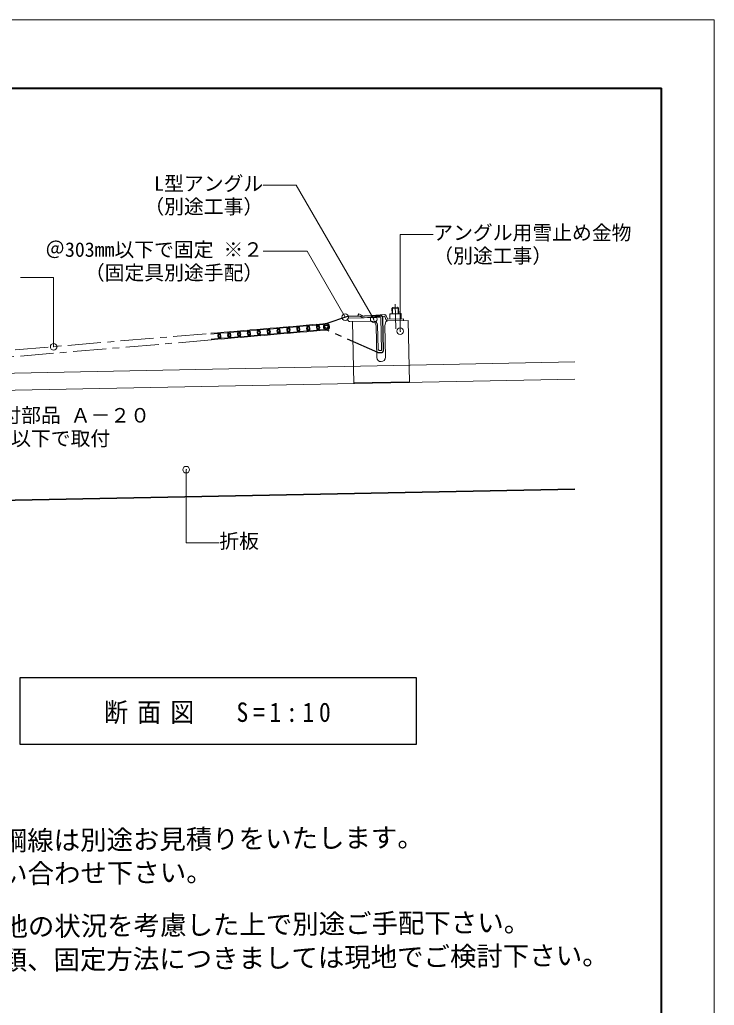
# Model space of a CAD drawing. Units: millimetres on the paper, with parts at other scales. Extents: x -210 to 210, y -148 to 150.
# Drawn here: x 104.9 to 210, y 0.7 to 149.9 of the extents above; entities that cross this region are included whole.
import ezdxf
from ezdxf.enums import TextEntityAlignment as Align

# ---------------------------------------------------------------- set-up
doc = ezdxf.new("R2010")
doc.units = ezdxf.units.MM
doc.header["$PDMODE"] = 32
doc.header["$PDSIZE"] = 1
doc.linetypes.add('CHAIN1', pattern=[8, 5, -1, 1, -1])
for name, color, linetype, lineweight in [('0-2', 5, 'Continuous', 9), ('0-3', 5, 'Continuous', 9), ('0-4', 7, 'Continuous', 9), ('0-7', 5, 'Continuous', 9), ('0-8', 2, 'Continuous', 25), ('F-0_通り芯', 6, 'Continuous', 9)]:
    doc.layers.add(name, color=color, linetype=linetype, lineweight=lineweight)
doc.styles.add('ＭＳ ゴシック', font='')
doc.styles.get('ＭＳ ゴシック').set_extended_font_data('MS Gothic')

msp = doc.modelspace()

# ---------------------------------------------------------------- linework, layer by layer
at = {"layer": '0-2'}
for p, q in [((188.893, 98.076), (77.424, 95.846)), ((188.893, 95.475), (77.476, 93.247)), ((80.719, 76.708), (188.893, 78.872)), ((80.735, 76.609), (188.893, 78.772))]:
    msp.add_line(p, q, dxfattribs=at)
at = {"layer": '0-3'}
for p, q in [((161.228, 106.174), (161.375, 106.327)), ((161.228, 106.174), (162.228, 106.194)), ((161.228, 106.174), (161.244, 105.374)), ((161.301, 106.25), (161.319, 105.376)), ((161.375, 106.327), (162.075, 106.341)), ((162.228, 106.194), (162.075, 106.341)), ((162.151, 106.267), (162.169, 105.393)), ((162.228, 106.194), (162.244, 105.394)), ((159.527, 104.79), (154.528, 104.69)), ((154.528, 104.69), (154.532, 104.49)), ((156.694, 104.806), (156.082, 105.116)), ((160.085, 105.259), (156.833, 105.024)), ((160.086, 105.009), (156.852, 104.774)), ((159.627, 99.791), (159.527, 104.79)), ((160.314, 104.503), (160.132, 104.975)), ((160.547, 104.593), (160.364, 105.067)), ((160.595, 104.561), (162.959, 104.608)), ((160.894, 105.353), (160.919, 105.368)), ((160.91, 104.567), (160.894, 105.353)), ((161.76, 104.584), (161.746, 105.294)), ((162.61, 104.601), (162.594, 105.387)), ((162.959, 104.608), (162.964, 104.358)), ((158.387, 104.267), (154.838, 104.196)), ((155.266, 104.204), (155.454, 94.806)), ((158.83, 103.549), (158.627, 104.103)), ((158.83, 103.549), (158.926, 98.753)), ((159.05, 103.63), (159.121, 100.081)), ((160.31, 104.137), (160.13, 103.575)), ((160.226, 98.779), (160.13, 103.575)), ((159.427, 99.787), (159.627, 99.791)), ((163.85, 95.085), (155.452, 94.917)), ((155.454, 94.806), (163.852, 94.974))]:
    msp.add_line(p, q, dxfattribs=at)
at = {"layer": '0-3', "linetype": 'CHAIN1'}
msp.add_line((161.715, 106.834), (161.79, 103.085), dxfattribs=at)
at = {"layer": '0-3'}
for points in [[(156.807, 105.029), (156.195, 105.339), (156.082, 105.116)], [(162.594, 105.387), (162.569, 105.401), (160.919, 105.368)], [(160.543, 104.31), (163.664, 104.372), (163.852, 94.974)]]:
    msp.add_lwpolyline(points, dxfattribs=at)
for centre, radius, start, end in [((154.832, 104.496), 0.3, 181.14576, 271.14576), ((156.83, 105.073), 0.3, 243.14576, 274.14576), ((156.83, 105.073), 0.05, 243.14576, 274.14576), ((160.084, 104.959), 0.3, 21.14576, 89.84899), ((160.082, 104.956), 0.053, 21.14576, 86.14576), ((160.594, 104.611), 0.3, 201.14576, 271.14576), ((160.594, 104.611), 0.05, 201.14576, 271.14576), ((161.344, 104.134), 1.228, 70.89016, 111.40176), ((162.193, 104.151), 1.228, 70.89016, 111.40176), ((158.392, 104.017), 0.25, 20.14576, 91.14576), ((158.4, 103.617), 0.65, 1.14576, 91.14576), ((160.548, 104.06), 0.25, 91.14576, 162.14576), ((159.421, 100.087), 0.3, 181.14576, 271.14576), ((159.576, 98.766), 0.65, 181.14576, 1.14576)]:
    msp.add_arc(centre, radius, start, end, dxfattribs=at)
at = {"layer": '0-4', "color": 5}
for p, q in [((162.473, 117.384), (167.473, 117.384)), ((162.473, 117.384), (162.473, 102.731)), ((148.372, 114.827), (141.744, 114.827)), ((154.131, 104.852), (148.372, 114.827)), ((110.025, 110.868), (105.025, 110.868)), ((110.025, 100.379), (110.025, 110.868)), ((130.094, 70.701), (130.094, 81.767)), ((130.094, 70.701), (135.094, 70.701))]:
    msp.add_line(p, q, dxfattribs=at)
at = {"layer": '0-4', "color": 2, "lineweight": 25}
for p, q in [((164.92, 40.232), (164.92, 50.232)), ((104.92, 40.232), (164.92, 40.232))]:
    msp.add_line(p, q, dxfattribs=at)
at = {"layer": '0-4', "color": 5}
msp.add_lwpolyline([(158.46, 104.534), (146.744, 124.827), (141.744, 124.827)], dxfattribs=at)
at = {"layer": '0-4', "color": 2, "lineweight": 25}
msp.add_lwpolyline([(164.92, 50.232), (104.92, 50.232), (104.92, 40.232)], dxfattribs=at)
at = {"layer": '0-4', "color": 5}
for p in [(154.131, 104.852), (158.46, 104.534), (162.473, 102.731), (110.025, 100.379), (130.094, 81.767)]:
    msp.add_point(p, dxfattribs=at)
at = {"layer": '0-7', "color": 2, "linetype": 'CHAIN1', "lineweight": 25}
for p, q in [((154.483, 104.974), (151.198, 103.838)), ((154.575, 104.991), (159.521, 105.09)), ((159.927, 99.797), (159.827, 104.796)), ((159.075, 99.516), (151.049, 103.016)), ((159.195, 99.491), (159.633, 99.491))]:
    msp.add_line(p, q, dxfattribs=at)
at = {"layer": '0-7'}
for p, q in [((139.788, 102.918), (140.784, 103.003)), ((141.282, 103.045), (142.279, 103.13)), ((141.293, 102.926), (142.289, 103.011)), ((142.777, 103.173), (143.773, 103.258)), ((142.787, 103.053), (143.784, 103.138)), ((144.272, 103.3), (145.268, 103.385)), ((144.282, 103.181), (145.278, 103.266)), ((145.766, 103.428), (146.763, 103.513)), ((145.776, 103.308), (146.773, 103.393)), ((147.261, 103.555), (148.257, 103.64)), ((147.271, 103.436), (148.267, 103.521)), ((148.755, 103.683), (149.752, 103.768)), ((148.766, 103.563), (149.762, 103.648)), ((150.25, 103.81), (151.246, 103.895)), ((150.26, 103.691), (151.256, 103.776)), ((150.325, 102.933), (151.321, 103.018)), ((133.81, 102.408), (134.806, 102.493)), ((133.82, 102.288), (134.816, 102.373)), ((133.884, 101.531), (134.881, 101.616)), ((134.891, 101.497), (133.895, 101.412)), ((135.304, 102.535), (136.301, 102.62)), ((135.314, 102.416), (136.311, 102.501)), ((135.379, 101.659), (136.375, 101.744)), ((136.386, 101.624), (135.389, 101.539)), ((136.799, 102.663), (137.795, 102.748)), ((136.809, 102.543), (137.805, 102.628)), ((136.874, 101.786), (137.87, 101.871)), ((137.88, 101.752), (136.884, 101.667)), ((138.293, 102.79), (139.29, 102.875)), ((138.304, 102.671), (139.3, 102.756)), ((138.368, 101.914), (139.364, 101.999)), ((139.375, 101.879), (138.378, 101.794)), ((139.798, 102.798), (140.794, 102.883)), ((139.863, 102.041), (140.859, 102.126)), ((140.869, 102.007), (139.873, 101.922)), ((141.357, 102.169), (142.354, 102.254)), ((142.364, 102.134), (141.367, 102.049)), ((142.852, 102.296), (143.848, 102.381)), ((143.858, 102.261), (142.862, 102.176)), ((144.346, 102.424), (145.343, 102.509)), ((145.353, 102.389), (144.357, 102.304)), ((145.841, 102.551), (146.837, 102.636)), ((146.848, 102.516), (145.851, 102.431)), ((147.336, 102.678), (148.332, 102.763)), ((148.342, 102.644), (147.346, 102.559)), ((148.83, 102.806), (149.826, 102.891)), ((149.837, 102.771), (148.84, 102.686)), ((151.331, 102.899), (150.335, 102.814))]:
    msp.add_line(p, q, dxfattribs=at)
at = {"layer": '0-7', "linetype": 'CHAIN1'}
for p, q in [((96.243, 99.219), (133.81, 102.408)), ((133.895, 101.412), (96.327, 98.222))]:
    msp.add_line(p, q, dxfattribs=at)
at = {"layer": '0-7', "color": 2, "linetype": 'CHAIN1', "lineweight": 25}
for centre, radius, start, end in [((154.581, 104.691), 0.3, 91.14576, 109.08356), ((159.527, 104.79), 0.3, 1.14576, 91.14576), ((151.289, 103.397), 0.45, 101.63919, 237.87504), ((159.195, 99.791), 0.3, 246.43752, 270), ((159.627, 99.791), 0.3, 271.14576, 1.14576)]:
    msp.add_arc(centre, radius, start, end, dxfattribs=at)
at = {"layer": '0-7'}
for centre, radius, start, end in [((140.827, 102.505), 0.5, 274.87515, 94.87515), ((141.325, 102.547), 0.5, 94.87515, 274.87515), ((142.321, 102.632), 0.5, 274.87515, 94.87515), ((142.321, 102.632), 0.38, 274.87515, 94.87515), ((142.82, 102.675), 0.5, 94.87515, 274.87515), ((142.82, 102.675), 0.38, 94.87515, 274.87515), ((143.816, 102.76), 0.5, 274.87515, 94.87515), ((143.816, 102.76), 0.38, 274.87515, 94.87515), ((144.314, 102.802), 0.5, 94.87515, 274.87515), ((144.314, 102.802), 0.38, 94.87515, 274.87515), ((145.31, 102.887), 0.5, 274.87515, 94.87515), ((145.31, 102.887), 0.38, 274.87515, 94.87515), ((145.809, 102.93), 0.5, 94.87515, 274.87515), ((145.809, 102.93), 0.38, 94.87515, 274.87515), ((146.805, 103.015), 0.5, 274.87515, 94.87515), ((146.805, 103.015), 0.38, 274.87515, 94.87515), ((147.303, 103.057), 0.5, 94.87515, 274.87515), ((147.303, 103.057), 0.38, 94.87515, 274.87515), ((148.3, 103.142), 0.5, 274.87515, 94.87515), ((148.3, 103.142), 0.38, 274.87515, 94.87515), ((148.798, 103.185), 0.5, 94.87515, 274.87515), ((148.798, 103.185), 0.38, 94.87515, 274.87515), ((149.794, 103.27), 0.5, 274.87515, 94.87515), ((149.794, 103.27), 0.38, 274.87515, 94.87515), ((150.292, 103.312), 0.5, 94.87515, 274.87515), ((150.292, 103.312), 0.38, 94.87515, 274.87515), ((151.289, 103.397), 0.5, 274.87515, 94.87515), ((151.289, 103.397), 0.38, 274.87515, 94.87515), ((134.848, 101.995), 0.5, 274.87515, 94.87515), ((134.848, 101.995), 0.38, 274.87515, 94.87515), ((135.347, 102.037), 0.5, 94.87515, 274.87515), ((135.347, 102.037), 0.38, 94.87515, 274.87515), ((136.343, 102.122), 0.5, 274.87515, 94.87515), ((136.343, 102.122), 0.38, 274.87515, 94.87515), ((136.841, 102.165), 0.5, 94.87515, 274.87515), ((136.841, 102.165), 0.38, 94.87515, 274.87515), ((137.838, 102.25), 0.5, 274.87515, 94.87515), ((137.838, 102.25), 0.38, 274.87515, 94.87515), ((138.336, 102.292), 0.5, 94.87515, 274.87515), ((138.336, 102.292), 0.38, 94.87515, 274.87515), ((139.332, 102.377), 0.5, 274.87515, 94.87515), ((139.332, 102.377), 0.38, 274.87515, 94.87515), ((139.83, 102.42), 0.5, 94.87515, 274.87515), ((139.83, 102.42), 0.38, 94.87515, 274.87515), ((140.827, 102.505), 0.38, 274.87515, 94.87515), ((141.325, 102.547), 0.38, 94.87515, 274.87515)]:
    msp.add_arc(centre, radius, start, end, dxfattribs=at)
at = {"layer": '0-8'}
msp.add_circle((151.289, 103.397), 0.25, dxfattribs=at)
at = {"layer": 'F-0_通り芯'}
for p, q in [((210, 149.878), (-210, 149.878)), ((210, -148.5), (210, 149.878))]:
    msp.add_line(p, q, dxfattribs=at)
at = {"layer": 'F-0_通り芯', "color": 3, "lineweight": 40}
for p in [(-188, 139.5), (202, -140.5)]:
    msp.add_line(p, (202, 139.5), dxfattribs=at)

# ---------------------------------------------------------------- texts
at = {"layer": '0-4', "style": 'ＭＳ ゴシック'}
for s, p in [('L型アングル', (125.244, 123.327)), ('（別途工事）', (123.744, 119.827)), ('アングル用雪止め金物', (167.473, 115.884)), ('＠303mm以下で固定 ※２', (108.744, 113.327)), ('（別途工事）', (167.473, 112.384)), ('（固定具別途手配）', (114.744, 109.827)), ('下部取付部品 Ａ－２０', (93.108, 88.239)), ('＠500mm以下で取付', (93.108, 84.739)), ('折板', (135.094, 69.201))]:
    msp.add_text(s, height=2.199, dxfattribs=at).set_placement(p, align=Align.BOTTOM_LEFT)
for s, p in [('補強用５mm鋼線は別途お見積りをいたします。', (82.054, 23.085)), ('事前にお問い合わせ下さい。', (82.097, 18.085)), ('固定具は現地の状況を考慮した上で別途ご手配下さい。', (82.143, 10.085)), ('固定具の種類、固定方法につきましては現地でご検討下さい。', (82.017, 5))]:
    msp.add_text(s, height=2.933, rotation=0.483, dxfattribs=at).set_placement(p, align=Align.BOTTOM_LEFT)
at = {"layer": '0-4', "insert": (117.67, 43.232), "char_height": 2.933, "attachment_point": 7, "style": 'ＭＳ ゴシック'}
msp.add_mtext('\\T1.39;\\W0.9;断面図\u3000S=1:10', dxfattribs=at)

doc.saveas('drawing.dxf')
